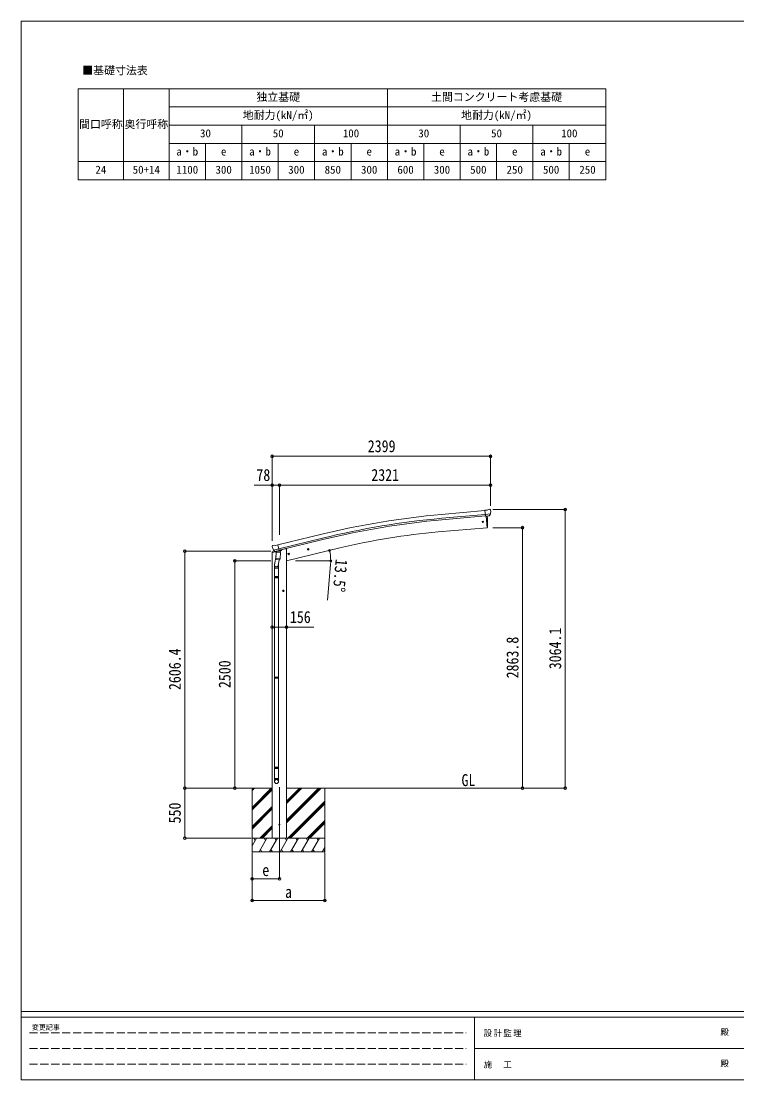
# Model space of a CAD drawing. Units: millimetres at full size, sheet at 1:30. Extents: x -8385 to 8479, y -5853 to 5787.
# Drawn here: x -8385 to -518, y -5853 to 5787 of the extents above; entities that cross this region are included whole.
import ezdxf
from ezdxf.enums import TextEntityAlignment as Align

# ---------------------------------------------------------------- set-up
doc = ezdxf.new("R2010")
doc.units = ezdxf.units.MM
doc.header["$LTSCALE"] = 30
doc.header["$PDMODE"] = 32
doc.header["$PDSIZE"] = 30
doc.linetypes.add('DASHED3', pattern=[4, 3, -1])
for name, color, linetype, lineweight in [('0-0_0', 7, 'Continuous', 9), ('0-1_本体', 4, 'Continuous', 9), ('0-2_部品', 7, 'Continuous', 9), ('0-8_PARTS2', 2, 'Continuous', 9), ('0-A_寸法', 6, 'Continuous', 9), ('0-F_PARTS1', 7, 'Continuous', 18), ('F-0_240', 7, 'Continuous', 9)]:
    doc.layers.add(name, color=color, linetype=linetype, lineweight=lineweight)
doc.styles.add('ＭＳ ゴシック', font='')
doc.styles.get('ＭＳ ゴシック').set_extended_font_data('MS Gothic')

msp = doc.modelspace()

# ---------------------------------------------------------------- linework, layer by layer
at = {"layer": '0-0_0', "color": 6}
for p, q in [((-2403.87, -2645.47), (-2403.87, 418.63)), ((-2872.89, 218.33), (-2872.89, -2645.47))]:
    msp.add_line(p, q, dxfattribs=at)
at = {"layer": '0-0_0'}
for p, q in [((-6221.11, -2645.47), (-5624.78, -2645.47)), ((-5847.03, -2645.47), (-5847.03, -3345.47)), ((-5847.03, -2856.7), (-5635.8, -2645.47)), ((-5847.03, -2672.85), (-5819.65, -2645.47)), ((-5847.03, -2658.71), (-5833.79, -2645.47)), ((-5847.03, -2870.84), (-5624.78, -2648.59)), ((-5847.03, -2884.98), (-5624.78, -2662.74)), ((-5469.28, -2645.47), (-3147.18, -2645.47)), ((-5469.28, -3027.73), (-5087.01, -2645.47)), ((-5469.28, -2999.45), (-5115.3, -2645.47)), ((-5469.28, -3013.59), (-5101.15, -2645.47)), ((-5469.28, -2815.6), (-5299.15, -2645.47)), ((-5469.28, -2801.46), (-5313.29, -2645.47)), ((-5469.28, -2787.32), (-5327.43, -2645.47)), ((-5047.03, -2645.47), (-5047.03, -3345.47)), ((-5453.17, -3195.47), (-5047.03, -2789.33)), ((-5847.03, -3068.83), (-5624.78, -2846.58)), ((-5847.03, -3082.97), (-5624.78, -2860.73)), ((-5847.03, -3097.12), (-5624.78, -2874.87)), ((-5439.03, -3195.47), (-5047.03, -2803.48)), ((-5424.88, -3195.47), (-5047.03, -2817.62)), ((-5241.04, -3195.47), (-5047.03, -3001.46)), ((-5226.89, -3195.47), (-5047.03, -3015.61)), ((-5761.54, -3195.47), (-5624.78, -3058.71)), ((-5747.39, -3195.47), (-5624.78, -3072.86)), ((-5733.25, -3195.47), (-5624.78, -3087)), ((-5212.75, -3195.47), (-5047.03, -3029.75)), ((-5047.03, -3195.47), (-5847.03, -3195.47)), ((-5847.03, -3279.3), (-5798.63, -3195.47)), ((-5813.63, -3221.45), (-5828.63, -3195.47)), ((-5769.76, -3345.47), (-5683.16, -3195.47)), ((-5698.16, -3221.45), (-5713.16, -3195.47)), ((-5654.29, -3345.47), (-5567.69, -3195.47)), ((-5582.69, -3221.45), (-5597.69, -3195.47)), ((-5538.82, -3345.47), (-5452.22, -3195.47)), ((-5467.22, -3221.45), (-5482.22, -3195.47)), ((-5423.35, -3345.47), (-5336.75, -3195.47)), ((-5351.75, -3221.45), (-5366.75, -3195.47)), ((-5307.88, -3345.47), (-5221.28, -3195.47)), ((-5251.28, -3195.47), (-5236.28, -3221.45)), ((-5192.41, -3345.47), (-5105.81, -3195.47)), ((-5120.81, -3221.45), (-5135.81, -3195.47)), ((-5847.03, -3345.47), (-5047.03, -3345.47)), ((-5754.76, -3319.49), (-5739.76, -3345.47)), ((-5639.29, -3319.49), (-5624.29, -3345.47)), ((-5523.82, -3319.49), (-5508.82, -3345.47)), ((-5408.35, -3319.49), (-5393.35, -3345.47)), ((-5292.88, -3319.49), (-5277.88, -3345.47)), ((-5177.41, -3319.49), (-5162.41, -3345.47)), ((-5076.94, -3345.47), (-5047.03, -3293.66)), ((-5061.94, -3319.49), (-5046.94, -3345.47))]:
    msp.add_line(p, q, dxfattribs=at)
at = {"layer": '0-1_本体'}
for p, q in [((-3765.21, 364.53), (-3287.9, 407.85)), ((-3761.3, 321.49), (-3284.18, 364.79)), ((-3759.78, 304.77), (-3282.67, 348.07)), ((-3275.45, 345.92), (-3264.29, 218.31)), ((-5564.76, 28.12), (-5081.91, 145.69)), ((-3802.23, 171.25), (-3264.29, 218.31)), ((-5071.68, 103.71), (-5554.69, -13.8)), ((-5550.75, -30.22), (-5067.71, 87.4)), ((-5624.78, -55.18), (-5624.78, -3195.47)), ((-5489.28, -15.47), (-5522.79, -23.52)), ((-5468.78, -15.47), (-5489.28, -15.47)), ((-5469.28, -145.47), (-4883.6, -4.86)), ((-5468.78, -15.47), (-5468.78, -3195.47))]:
    msp.add_line(p, q, dxfattribs=at)
at = {"layer": '0-1_本体', "color": 6}
msp.add_line((-5468.78, -875.65), (-5624.78, -875.65), dxfattribs=at)
at = {"layer": '0-1_本体'}
for centre, radius, start, end in [((-2951.19, -8604.05), 9005.44, 95.18612, 103.68612), ((-2951.19, -8604.05), 8962.23, 95.18612, 103.68612), ((-2951.19, -8604.05), 8945.44, 95.18612, 103.68612), ((-3157.25, -7197.06), 7396.48, 95.00259, 103.49741)]:
    msp.add_arc(centre, radius, start, end, dxfattribs=at)
at = {"layer": '0-2_部品'}
for p, q in [((-3261.52, 412.29), (-3288.08, 409.97)), ((-3282.42, 345.31), (-3288.08, 409.97)), ((-3225.22, 370), (-3284.13, 364.85)), ((-3261.52, 412.29), (-3249.8, 419.06)), ((-3234.89, 420.64), (-3248.56, 419.45)), ((-3236.47, 350.52), (-3225.53, 369.45)), ((-3225.76, 414.89), (-3231.24, 419.49)), ((-3224.69, 412.85), (-3224.58, 411.51)), ((-3272.46, 346.18), (-3282.42, 345.31)), ((-3275.45, 345.92), (-3264.29, 218.31)), ((-3238.86, 349.12), (-3246.56, 348.44)), ((-3264.29, 218.31), (-3262.23, 218.56)), ((-5626.21, 12.54), (-5625.94, 11.39)), ((-5621.99, 21.11), (-5625.85, 14.82)), ((-5618.9, 23.36), (-5605.72, 26.53)), ((-5591.16, 23.85), (-5604.42, 26.55)), ((-5591.16, 23.85), (-5565.23, 30.08)), ((-5627.34, -55.79), (-5584.64, -45.54)), ((-5627.34, -48.9), (-5627.34, -55.79)), ((-5598.83, -39.69), (-5625.04, -45.99)), ((-5612.16, -27.77), (-5554.65, -13.96)), ((-5595.31, -42.68), (-5611.68, -28.19)), ((-5583.71, -92.2), (-5599.63, -188.37)), ((-5592.6, -43.24), (-5585.08, -41.44)), ((-5591.76, -43.14), (-5590.23, -42.77)), ((-5590.23, -42.77), (-5553.53, -33.96)), ((-5588.39, -43), (-5588.45, -43.74)), ((-5587.69, -44.78), (-5561.88, -51.22)), ((-5580.77, -50.13), (-5585.45, -116.96)), ((-5535.08, -53.32), (-5580.77, -50.13)), ((-5579, -46.95), (-5579.23, -50.23)), ((-5559.48, -35.78), (-5560.5, -50.39)), ((-5553.53, -33.96), (-5552, -33.59)), ((-5550.44, -31.49), (-5549.5, -31.55)), ((-5549.5, -31.55), (-5536.19, -46.87)), ((-5545.51, -36.15), (-5526.62, -31.61)), ((-5539.76, -120.16), (-5535.08, -53.32)), ((-5536.19, -46.87), (-5536.63, -53.21)), ((-5522.79, -23.44), (-5522.79, -26.75)), ((-5454.47, -73.01), (-5435.02, -68.34)), ((-5449.91, -65.23), (-5452.04, -72.43)), ((-5442.61, -63.48), (-5449.91, -65.23)), ((-5442.41, -80.4), (-5447.08, -60.95)), ((-5437.44, -68.93), (-5442.61, -63.48)), ((-5439.58, -76.12), (-5437.44, -68.93)), ((-5240.54, -21.65), (-5221.1, -16.99)), ((-5235.99, -13.88), (-5238.12, -21.07)), ((-5228.69, -12.12), (-5235.99, -13.88)), ((-5228.49, -29.04), (-5233.16, -9.6)), ((-5223.52, -17.57), (-5228.69, -12.12)), ((-5225.65, -24.76), (-5223.52, -17.57)), ((-5601.78, -225.53), (-5601.78, -191.18)), ((-5555.78, -225.53), (-5601.78, -225.53)), ((-5599.78, -225.53), (-5599.78, -319.53)), ((-5586.3, -129.43), (-5585.43, -116.96)), ((-5585.91, -130.79), (-5585.91, -130.79)), ((-5539.76, -120.16), (-5585.45, -116.96)), ((-5584.46, -131.57), (-5542.76, -134.48)), ((-5548.19, -134.1), (-5558.92, -197.69)), ((-5557.78, -225.53), (-5557.78, -319.53)), ((-5555.78, -190.87), (-5555.78, -225.53)), ((-5539.77, -120.16), (-5540.66, -132.85)), ((-5601.78, -321.53), (-5600.78, -319.53)), ((-5555.78, -321.53), (-5601.78, -321.53)), ((-5555.78, -329.53), (-5601.78, -329.53)), ((-5556.78, -319.53), (-5600.78, -319.53)), ((-5556.78, -331.53), (-5600.78, -331.53)), ((-5599.78, -331.53), (-5599.78, -1425.72)), ((-5557.78, -331.53), (-5557.78, -1425.72)), ((-5555.78, -321.53), (-5556.78, -319.53)), ((-5555.78, -329.53), (-5556.78, -331.53)), ((-5555.78, -321.53), (-5555.78, -329.53)), ((-5503.28, -485.59), (-5503.28, -465.59)), ((-5493.28, -475.59), (-5513.28, -475.59)), ((-5503.28, -468.09), (-5509.78, -471.84)), ((-5509.78, -471.84), (-5509.78, -479.34)), ((-5509.78, -479.34), (-5503.28, -483.1)), ((-5496.78, -471.84), (-5503.28, -468.09)), ((-5601.78, -1427.72), (-5600.78, -1425.72)), ((-5555.78, -1427.72), (-5601.78, -1427.72)), ((-5555.78, -1435.72), (-5601.78, -1435.72)), ((-5556.78, -1425.72), (-5600.78, -1425.72)), ((-5556.78, -1437.72), (-5600.78, -1437.72)), ((-5599.78, -1437.72), (-5599.78, -2415.9)), ((-5557.78, -1437.72), (-5557.78, -2415.9)), ((-5555.78, -1427.72), (-5556.78, -1425.72)), ((-5555.78, -1435.72), (-5556.78, -1437.72)), ((-5555.78, -1427.72), (-5555.78, -1435.72)), ((-5601.78, -2417.9), (-5600.78, -2415.9)), ((-5555.78, -2417.9), (-5601.78, -2417.9)), ((-5555.78, -2425.9), (-5601.78, -2425.9)), ((-5556.78, -2415.9), (-5600.78, -2415.9)), ((-5556.78, -2427.9), (-5600.78, -2427.9)), ((-5599.78, -2427.9), (-5599.78, -2537.9)), ((-5557.78, -2427.9), (-5557.78, -2537.9)), ((-5555.78, -2417.9), (-5556.78, -2415.9)), ((-5555.78, -2425.9), (-5556.78, -2427.9)), ((-5555.78, -2417.9), (-5555.78, -2425.9)), ((-5601.78, -2572.05), (-5601.78, -2537.9)), ((-5555.78, -2537.9), (-5601.78, -2537.9)), ((-5555.78, -2572.05), (-5555.78, -2537.9))]:
    msp.add_line(p, q, dxfattribs=at)
for points in [[(-3225.14, 370.64), (-3225.43, 369.65), (-3225.53, 369.45)], [(-3272.46, 346.18), (-3272.19, 346.11), (-3246.82, 348.33), (-3246.56, 348.44)], [(-5559.8, -35.37), (-5550.07, -33.04), (-5565.23, 30.08)], [(-5612.43, -27.19), (-5611.84, -28.03), (-5611.68, -28.19)], [(-5559.8, -35.37), (-5560.03, -35.52), (-5584.8, -41.47), (-5585.08, -41.44)], [(-5452.04, -72.43), (-5446.87, -77.87), (-5439.58, -76.12)], [(-5238.12, -21.07), (-5232.95, -26.52), (-5225.65, -24.76)], [(-5601.78, -321.53), (-5601.78, -329.53), (-5600.78, -331.53)], [(-5503.28, -483.1), (-5496.78, -479.34), (-5496.78, -471.84)], [(-5601.78, -1427.72), (-5601.78, -1435.72), (-5600.78, -1437.72)], [(-5601.78, -2417.9), (-5601.78, -2425.9), (-5600.78, -2427.9)]]:
    msp.add_lwpolyline(points, dxfattribs=at)
for centre, radius in [((-3309.97, 281.57), 6.5), ((-5444.74, -70.68), 8.5), ((-5444.74, -70.68), 7.7), ((-5444.74, -70.68), 6.5), ((-5230.82, -19.32), 8.5), ((-5230.82, -19.32), 7.7), ((-5230.82, -19.32), 6.5), ((-5503.28, -475.59), 8.5), ((-5503.28, -475.59), 7.7), ((-5503.28, -475.59), 6.5)]:
    msp.add_circle(centre, radius, dxfattribs=at)
at = {"layer": '0-2_部品', "color": 4}
msp.add_circle((-5546.78, -3045.47), 4.5, dxfattribs=at)
at = {"layer": '0-2_部品'}
for centre, radius, start, end in [((-3248.3, 416.46), 3, 95, 120), ((-3234.46, 415.66), 5, 50.00648, 94.99352), ((-3426.2, 393.87), 202.4, 353.4085, 5), ((-4158.05, 274.13), 900, 356.63919, 4.64986), ((-3262.6, 221.54), 3, 277, 356.63919), ((-5429.13, 58.64), 202.4, 193.5, 205.09125), ((-5617.73, 18.5), 5, 103.5, 148.5), ((-5605.02, 23.61), 3, 78.5, 103.5), ((-5624.34, -48.9), 3, 103.5, 180), ((-5591.88, -42.65), 0.5, 248.23754, 283.5), ((-5588.89, -42.96), 0.5, 356, 103.5), ((-5587.45, -43.81), 1, 176, 256), ((-5561.52, -50.25), 1.03, 250.03897, 351.96569), ((-5558.88, -35.86), 0.604, 100.59842, 172.20595), ((-5552.12, -33.11), 0.5, 283.5, 318.76246), ((-5527.79, -26.75), 5, 283.5, 0), ((-5571.78, -191.18), 30, 177.45142, 180), ((-5584.36, -129.6), 1.95, 175.04017, 217.47766), ((-5584.32, -129.57), 2, 217.40962, 266), ((-5542.62, -132.49), 2, 266, 349.46843)]:
    msp.add_arc(centre, radius, start, end, dxfattribs=at)
for centre, major_axis, ratio, start_param, end_param in [((-3239.07, 352.02), (1.62, -2.54), 0.997631, 5.96575902, 6.76218013), ((-3220.37, 416.9), (-15.35, 3.44), 0.101033, 5.97514262, 5.97537366), ((-3227.69, 412.59), (2.71, -1.31), 0.997474, 0.53665673, 1.32256522), ((-3239.12, 352.11), (1.62, -2.54), 0.997631, 5.80419048, 5.89294842), ((-3239.19, 352.22), (-3.5, 2.17), 0.650902, 2.11455212, 2.18736272), ((-5623.29, 13.25), (-1.57, -2.57), 0.99628, 4.71238898, 5.49965061), ((-5593.32, -40.42), (-0.73, -2.92), 0.997631, 5.80419048, 6.60061159), ((-5593.26, -40.2), (2.63, 3.16), 0.650902, 4.09582259, 4.16863319), ((-5593.29, -40.32), (-0.73, -2.92), 0.997631, 0.39023689, 0.47899483), ((-5578.78, -190.87), (23, 0), 0.996195, 2.55602575, 6.56630284), ((-5578.78, -190.87), (21, 0), 0.996195, 2.93491471, 5.95123941), ((-5578.78, -2570.3), (-23, 0), 0.996195, 3.14159265, 6.28318531), ((-5578.78, -2572.05), (-23, 0), 0.996195, 3.14159265, 6.28318531), ((-5578.78, -2572.05), (0, -23.43), 0.981806, 4.71238898, 7.85398163)]:
    msp.add_ellipse(centre, major_axis=major_axis, ratio=ratio, start_param=start_param, end_param=end_param, dxfattribs=at)
msp.add_ellipse((-5578.78, -2572.05), major_axis=(21, 0), ratio=0.996195, dxfattribs=at)
at = {"layer": '0-8_PARTS2'}
msp.add_line((-5546.78, -2636.26), (-5546.78, -3395.47), dxfattribs=at)
at = {"layer": '0-A_寸法'}
for p, q in [((-5624.78, 1002.89), (-5624.78, 686.27)), ((-5624.78, 1002.89), (-3225.78, 1002.89)), ((-3225.78, 1002.89), (-3225.78, 686.27)), ((-5624.78, 686.27), (-5824.78, 686.27)), ((-5624.78, 686.27), (-5624.78, 74.04)), ((-5624.78, 686.27), (-5546.78, 686.27)), ((-5546.78, 686.27), (-5546.78, 138.41)), ((-5546.78, 686.27), (-3225.78, 686.27)), ((-3225.78, 686.27), (-3225.78, 457.26)), ((-2403.87, 418.63), (-3201.71, 418.63)), ((-2872.89, 218.33), (-3201.71, 218.33)), ((-6585.35, -39.07), (-5640.27, -39.07)), ((-6585.35, -2645.47), (-6585.35, -39.07)), ((-6037.38, -145.47), (-5640.27, -145.47)), ((-6037.38, -2645.47), (-6037.38, -145.47)), ((-5368.28, -145.47), (-4981.42, -145.47)), ((-4984.28, -187.93), (-5018.64, -580.43)), ((-5468.78, -875.65), (-5168.78, -875.65)), ((-6585.35, -2645.47), (-5857.24, -2645.47)), ((-6585.35, -3195.47), (-6585.35, -2645.47)), ((-2872.89, -2645.47), (-3201.71, -2645.47)), ((-2403.87, -2645.47), (-2872.89, -2645.47)), ((-6585.35, -3195.47), (-5857.24, -3195.47)), ((-5847.03, -3881.84), (-5847.03, -3352.89)), ((-5847.03, -3641.86), (-5847.03, -3352.89)), ((-5546.78, -3641.86), (-5546.78, -3352.89)), ((-5047.03, -3881.84), (-5047.03, -3352.89)), ((-5546.78, -3641.86), (-5847.03, -3641.86)), ((-5847.03, -3881.84), (-5047.03, -3881.84))]:
    msp.add_line(p, q, dxfattribs=at)
for centre in [(-4995.87, -31.82), (-4982.42, -145.47)]:
    msp.add_circle(centre, 10.62, dxfattribs=at)
for start, end in [(0, 13.5), (354.99678, 0)]:
    msp.add_arc((-5469.28, -145.47), 486.86, start, end, dxfattribs=at)
for p in [(-5624.78, 1002.89), (-3225.78, 1002.89), (-5624.78, 686.27), (-5546.78, 686.27), (-3225.78, 686.27), (-2403.87, 418.63), (-2872.89, 218.33), (-6585.35, -39.07), (-6037.38, -145.47), (-5624.78, -875.65), (-5468.78, -875.65), (-6585.35, -2645.47), (-6037.38, -2645.47), (-2872.89, -2645.47), (-2403.87, -2645.47), (-6585.35, -3195.47), (-5847.03, -3641.86), (-5546.78, -3641.86), (-5847.03, -3881.84), (-5047.03, -3881.84)]:
    msp.add_point(p, dxfattribs=at)
at = {"layer": '0-F_PARTS1'}
for p, q in [((-7759.39, 5043.84), (-1959.39, 5043.84)), ((-7759.39, 5043.84), (-7759.39, 4043.84)), ((-7259.39, 5043.84), (-7259.39, 4043.84)), ((-4359.39, 5043.84), (-4359.39, 4043.84)), ((-6759.39, 4843.84), (-1959.39, 4843.84)), ((-6759.39, 4643.84), (-1959.39, 4643.84)), ((-3559.39, 4643.84), (-3559.39, 4043.84)), ((-6759.39, 4443.84), (-1959.39, 4443.84)), ((-3159.39, 4443.84), (-3159.39, 4043.84)), ((-2359.39, 4443.84), (-2359.39, 4043.84))]:
    msp.add_line(p, q, dxfattribs=at)
for points in [[(-6759.39, 5043.84), (-6759.39, 4843.84), (-6759.39, 4243.84), (-6759.39, 4043.84)], [(-1959.39, 5043.84), (-1959.39, 4443.84), (-1959.39, 4043.84)], [(-5959.39, 4643.84), (-5959.39, 4443.84), (-5959.39, 4043.84)], [(-5159.39, 4643.84), (-5159.39, 4443.84), (-5159.39, 4043.84)], [(-2759.39, 4643.84), (-2759.39, 4243.84), (-2759.39, 4043.84)], [(-6359.39, 4443.84), (-6359.39, 4243.84), (-6359.39, 4043.84)], [(-5559.39, 4443.84), (-5559.39, 4243.84), (-5559.39, 4043.84)], [(-4759.39, 4443.84), (-4759.39, 4243.84), (-4759.39, 4043.84)], [(-3959.39, 4443.84), (-3959.39, 4243.84), (-3959.39, 4043.84)], [(-7759.39, 4243.84), (-6759.39, 4243.84), (-1959.39, 4243.84)], [(-7759.39, 4043.84), (-7259.39, 4043.84), (-4359.39, 4043.84), (-2759.39, 4043.84), (-1959.39, 4043.84)]]:
    msp.add_lwpolyline(points, dxfattribs=at)
at = {"layer": 'F-0_240', "color": 5}
for p, q in [((-8385.45, 5787.34), (-8385.45, -5852.66)), ((-8385.45, 5787.34), (8054.55, 5787.34)), ((-8385.45, -5102.66), (8054.55, -5102.66)), ((-8385.45, -5162.66), (5387.79, -5162.66)), ((-3402.21, -5162.66), (-3402.21, -5852.66)), ((-3402.21, -5507.66), (2747.79, -5507.66)), ((-8385.45, -5852.66), (8054.55, -5852.66))]:
    msp.add_line(p, q, dxfattribs=at)
at = {"layer": 'F-0_240', "color": 4, "linetype": 'DASHED3'}
for p, q in [((-8295.46, -5335.16), (-3492.21, -5335.16)), ((-8295.46, -5507.66), (-3492.21, -5507.66)), ((-8295.46, -5680.16), (-3492.21, -5680.16))]:
    msp.add_line(p, q, dxfattribs=at)

# ---------------------------------------------------------------- texts
at = {"layer": '0-0_0', "style": 'ＭＳ ゴシック', "width": 0.85}
msp.add_text('GL', height=132, dxfattribs=at).set_placement((-3544.58, -2662.91), align=Align.BOTTOM_LEFT)
at = {"layer": '0-A_寸法', "color": 7, "style": 'ＭＳ ゴシック', "width": 0.85}
for s, p in [('2399', (-4575.28, 1008.89)), ('78', (-5799.78, 692.27)), ('2321', (-4536.28, 692.27)), ('156', (-5431.28, -869.65)), ('e', (-5734.53, -3651.86)), ('a', (-5484.53, -3891.84))]:
    msp.add_text(s, height=132, dxfattribs=at).set_placement(p, align=Align.BOTTOM_LEFT)
for s, rotation, p in [('13.5°', 264.997, (-4966.97, -119.18)), ('3064.1', 90, (-2409.87, -1338.42)), ('2863.8', 90, (-2878.89, -1438.57)), ('2606.4', 90, (-6591.35, -1567.27)), ('2500', 90, (-6043.38, -1545.47)), ('550', 90, (-6591.35, -3032.97))]:
    msp.add_text(s, height=132, rotation=rotation, dxfattribs=at).set_placement(p, align=Align.BOTTOM_LEFT)
at = {"layer": '0-F_PARTS1', "style": 'ＭＳ ゴシック'}
for s, p in [('■基礎寸法表', (-7714.09, 5175.28)), ('独立基礎', (-5799.39, 4883.84)), ('土間コンクリート考慮基礎', (-3879.39, 4883.84)), ('地耐力(kN/㎡)', (-5949.39, 4683.84)), ('地耐力(kN/㎡)', (-3549.39, 4683.84)), ('間口呼称', (-7749.39, 4583.84)), ('奥行呼称', (-7249.39, 4583.84)), ('30', (-6419.39, 4483.84)), ('50', (-5619.39, 4483.84)), ('100', (-4849.39, 4483.84)), ('30', (-4019.39, 4483.84)), ('50', (-3219.39, 4483.84)), ('100', (-2449.39, 4483.84)), ('a・b', (-6679.39, 4283.84)), ('e', (-6189.39, 4283.84)), ('a・b', (-5879.39, 4283.84)), ('e', (-5389.39, 4283.84)), ('a・b', (-5079.39, 4283.84)), ('e', (-4589.39, 4283.84)), ('a・b', (-4279.39, 4283.84)), ('e', (-3789.39, 4283.84)), ('a・b', (-3479.39, 4283.84)), ('e', (-2989.39, 4283.84)), ('a・b', (-2679.39, 4283.84)), ('e', (-2189.39, 4283.84)), ('24', (-7569.39, 4083.84)), ('50+14', (-7159.39, 4083.84)), ('1100', (-6679.39, 4083.84)), ('300', (-6249.39, 4083.84)), ('1050', (-5879.39, 4083.84)), ('300', (-5449.39, 4083.84)), ('850', (-5049.39, 4083.84)), ('300', (-4649.39, 4083.84)), ('600', (-4249.39, 4083.84)), ('300', (-3849.39, 4083.84)), ('500', (-3449.39, 4083.84)), ('250', (-3049.39, 4083.84)), ('500', (-2649.39, 4083.84)), ('250', (-2249.39, 4083.84))]:
    msp.add_text(s, height=87.98, dxfattribs=at).set_placement(p, align=Align.BOTTOM_LEFT)
at = {"layer": 'F-0_240', "style": 'ＭＳ ゴシック'}
for s, height, p in [('変更記事', 54.99, (-8268.23, -5320.16)), ('殿', 65.98, (-697.92, -5380.16)), ('殿', 65.98, (-697.92, -5725.16))]:
    msp.add_text(s, height=height, dxfattribs=at).set_placement(p, align=Align.BOTTOM_LEFT)
at = {"layer": 'F-0_240', "char_height": 65.98, "attachment_point": 7, "style": 'ＭＳ ゴシック'}
for s, insert in [('\\T1.17;設計監理', (-3300.89, -5380.16)), ('\\T1.17;施\u3000工', (-3300.89, -5725.16))]:
    msp.add_mtext(s, dxfattribs=dict(at, insert=insert))

doc.saveas('drawing.dxf')
